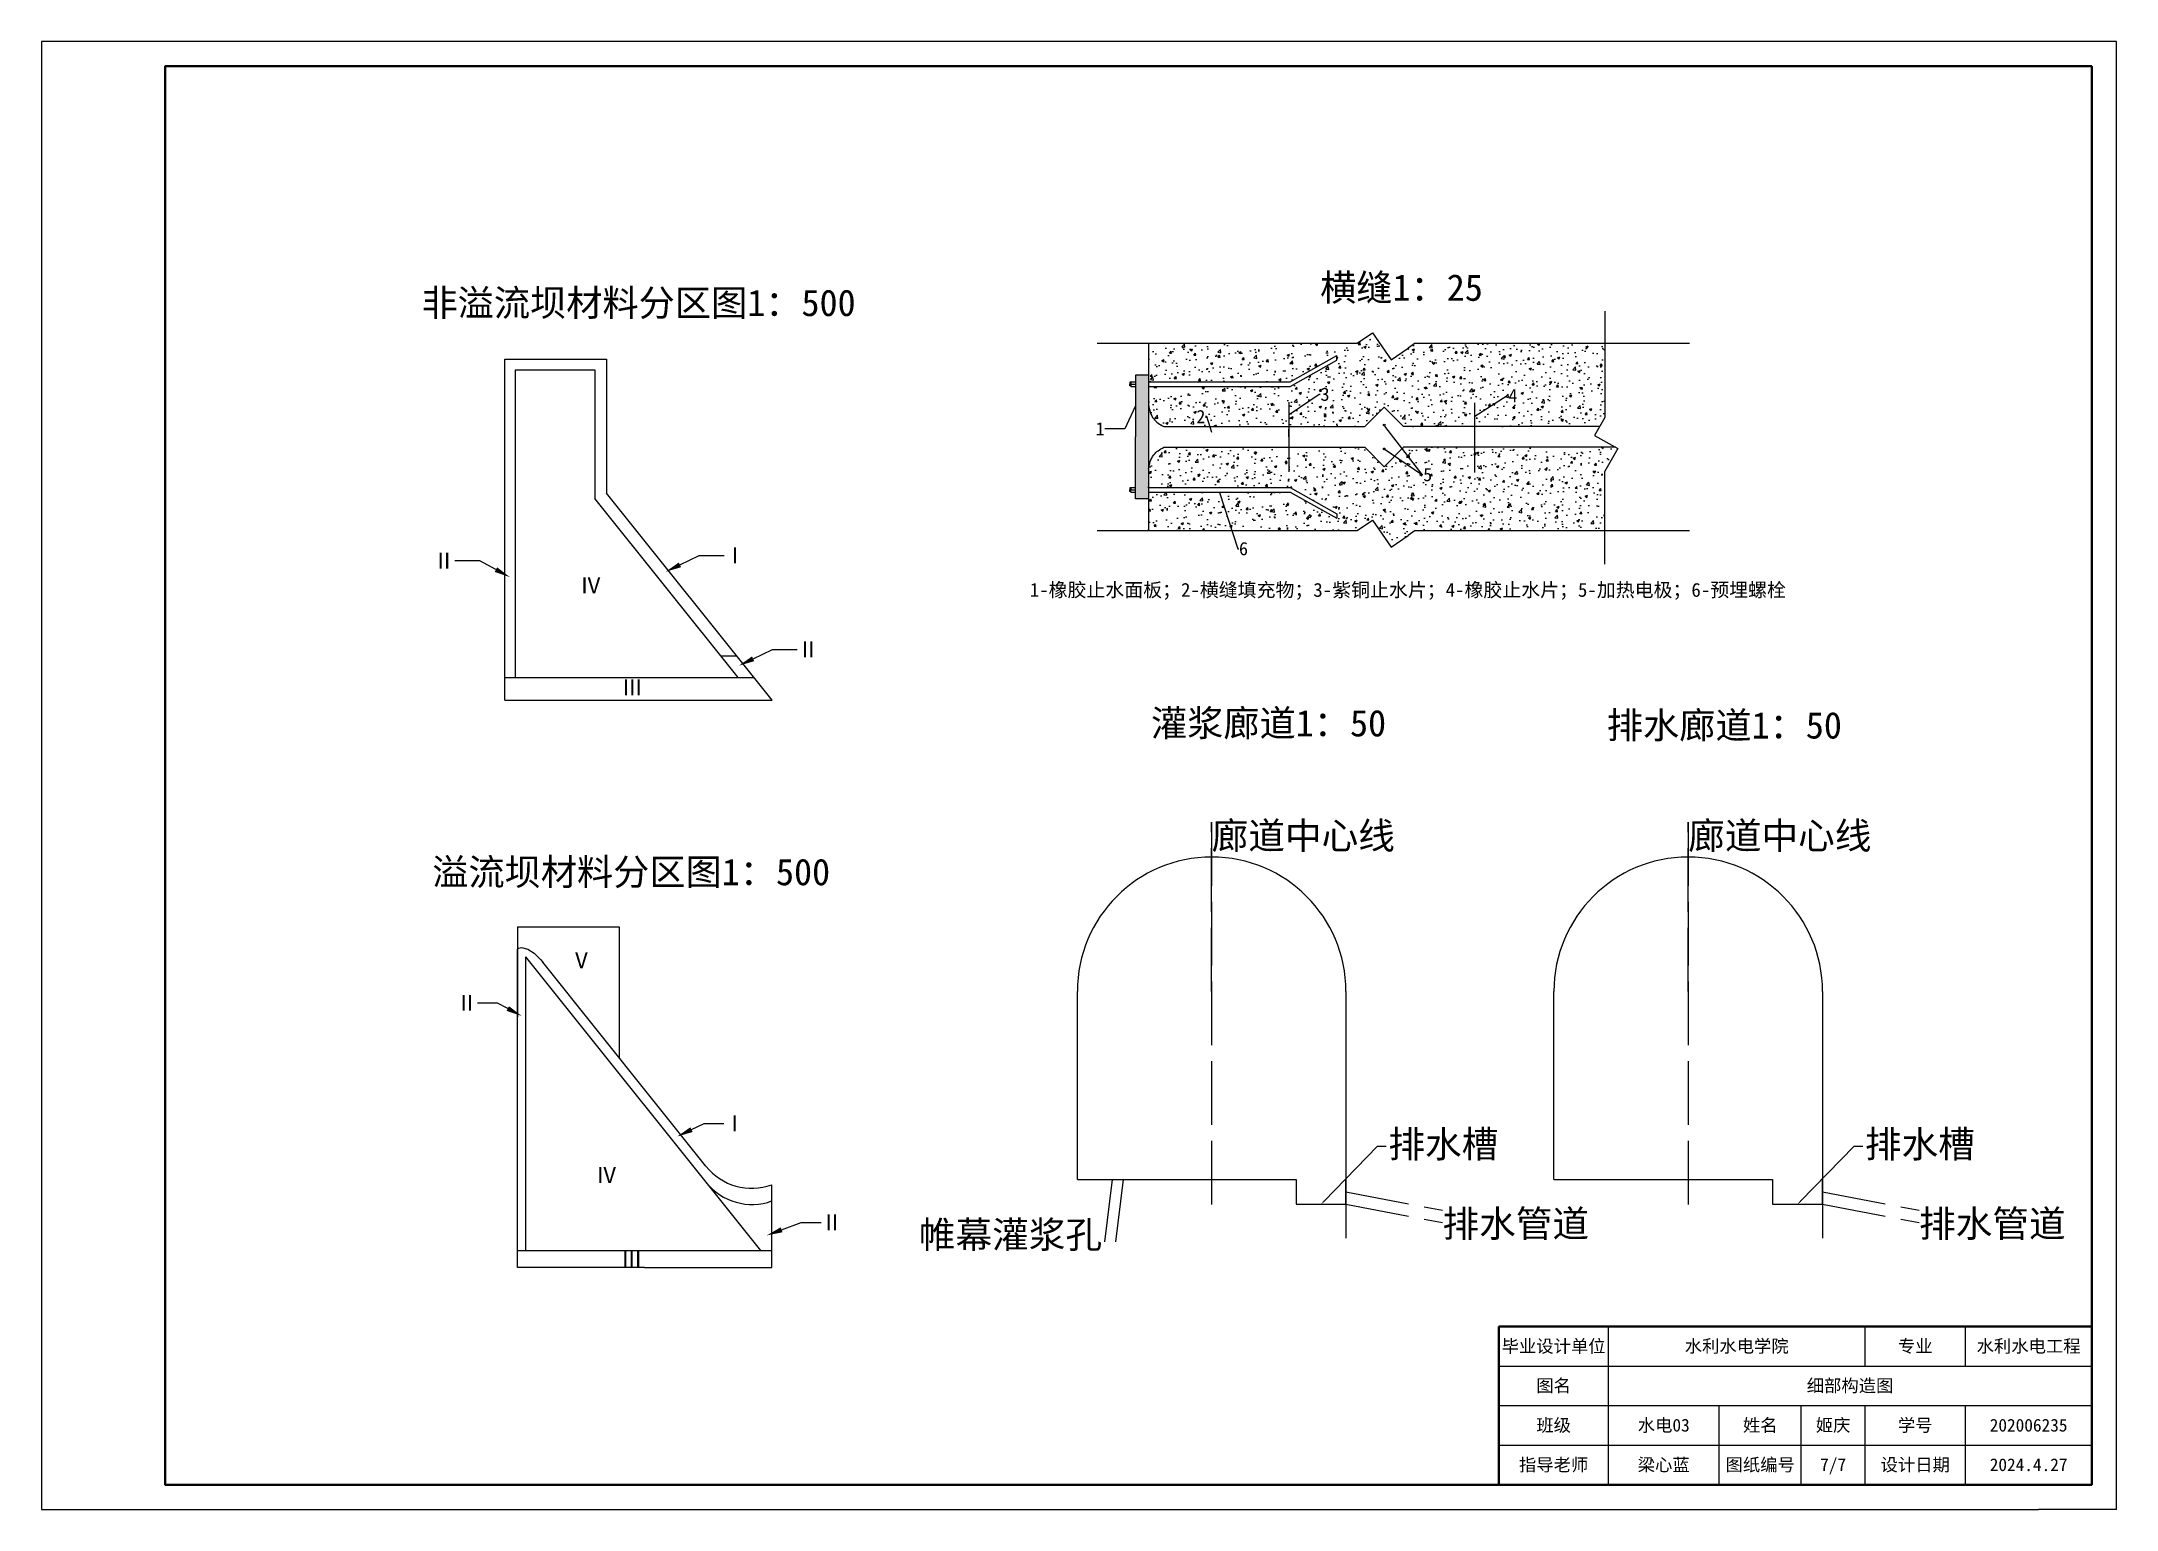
# Model space of a CAD drawing. Header units: millimetres. Extents: x 2814 to 3205, y 1556 to 1833.
import ezdxf
from ezdxf import colors
from ezdxf.entities.mleader import LeaderData, LeaderLine
from ezdxf.math import Vec2, Vec3

# ---------------------------------------------------------------- set-up
doc = ezdxf.new("R2010")
doc.units = ezdxf.units.MM
doc.linetypes.add('ACAD_ISO02W100', pattern=[15, 12, -3])
doc.styles.get("Standard").update_dxf_attribs({"font": 'simfang.ttf'})

msp = doc.modelspace()

# ---------------------------------------------------------------- hatches: boundary and pattern name
h = msp.add_hatch()
h.set_pattern_fill('AR-CONC', color=256, scale=0.025)
h.set_pattern_definition([(50, (2954.7583, 1728.9343), (4.55462, -0.39848), [0.47625, -5.23875]), (355, (2954.7583, 1728.9343), (-0.88109, 4.77642), [0.381, -4.19101]), (100.4514, (2955.138, 1728.901), (3.67353, 4.37794), [0.40475, -4.45226]), (46.1842, (2954.7583, 1730.204), (6.77698, -1.05106), [0.71437, -7.85812]), (96.6356, (2955.323, 1730.1167), (5.9351, 6.18565), [0.60713, -6.6784]), (351.184, (2954.758, 1730.204), (5.9351, 6.18565), [0.5715, -6.2865]), (21, (2955.3933, 1729.8868), (3.79036, -2.55663), [0.47625, -5.23875]), (326, (2955.3933, 1729.8868), (1.54505, 4.6047), [0.381, -4.191]), (71.4514, (2955.709, 1729.6737), (5.33541, 2.04807), [0.40475, -4.45225]), (37.5, (2954.7583, 1728.9343), (0.077215, 2.113876), [0, -4.1402, 0, -4.2545, 0, -4.206875]), (7.5, (2954.7583, 1728.9343), (1.670492, 2.504514), [0, -2.4257, 0, -4.04495, 0, -1.603375]), (327.5, (2953.3423, 1728.9343), (3.389765, -0.143219), [0, -1.5875, 0, -4.953, 0, -6.57225]), (317.5, (2952.7073, 1728.9343), (3.70323, 0.63566), [0, -2.06375, 0, -3.2893, 0, -4.66725])])
edge = h.paths.add_edge_path()
edge.add_line((3109.03, 1776.15), (3073.3, 1776.15))
edge.add_line((3073.3, 1776.15), (3071.97, 1775.23))
edge.add_line((3071.97, 1775.23), (3068.78, 1773.04))
edge.add_line((3068.78, 1773.04), (3065.28, 1778.13))
edge.add_line((3065.28, 1778.13), (3062.39, 1776.15))
edge.add_line((3062.39, 1776.15), (3023.05, 1776.15))
edge.add_line((3023.05, 1776.15), (3023.05, 1768.9))
edge.add_line((3023.05, 1768.9), (3049.78, 1768.9))
edge.add_line((3049.78, 1768.9), (3058.57, 1773.81))
edge.add_line((3058.57, 1773.81), (3058.57, 1772.96))
edge.add_line((3058.57, 1772.96), (3049.78, 1768))
edge.add_line((3049.78, 1768), (3023.05, 1768))
edge.add_line((3023.05, 1768), (3023.05, 1764.6))
edge.add_spline(control_points=[(3023.05, 1764.6), (3023.26, 1763.61), (3023.65, 1761.8), (3025.23, 1760.86), (3025.94, 1760.44)], knot_values=[0, 0, 0, 0, 115.722887, 211.046507, 211.046507, 211.046507, 211.046507], degree=3, periodic=0)
edge.add_line((3025.94, 1760.44), (3063.83, 1760.44))
edge.add_line((3063.83, 1760.44), (3067.49, 1764.1))
edge.add_line((3067.49, 1764.1), (3071.15, 1760.44))
edge.add_line((3071.15, 1760.44), (3108.08, 1760.44))
edge.add_line((3108.08, 1760.44), (3109.03, 1762.14))
edge.add_line((3109.03, 1762.14), (3109.03, 1776.15))
edge = h.paths.add_edge_path()
edge.add_line((3109.02, 1751.92), (3111.5, 1756.32))
edge.add_line((3111.5, 1756.32), (3111.05, 1756.57))
edge.add_line((3111.05, 1756.57), (3071.16, 1756.57))
edge.add_line((3071.16, 1756.57), (3067.49, 1752.9))
edge.add_line((3067.49, 1752.9), (3063.83, 1756.56))
edge.add_line((3063.83, 1756.56), (3025.94, 1756.56))
edge.add_spline(control_points=[(3025.94, 1756.56), (3025.23, 1756.14), (3023.65, 1755.21), (3023.26, 1753.4), (3023.05, 1752.4)], knot_values=[0, 0, 0, 0, 95.323619, 211.046507, 211.046507, 211.046507, 211.046507], degree=3, periodic=0)
edge.add_line((3023.05, 1752.4), (3023.05, 1749))
edge.add_line((3023.05, 1749), (3049.78, 1749))
edge.add_line((3049.78, 1749), (3058.57, 1744.04))
edge.add_line((3058.57, 1744.04), (3058.57, 1743.2))
edge.add_line((3058.57, 1743.2), (3049.78, 1748.1))
edge.add_line((3049.78, 1748.1), (3023.05, 1748.1))
edge.add_line((3023.05, 1748.1), (3023.05, 1740.86))
edge.add_line((3023.05, 1740.86), (3062.39, 1740.86))
edge.add_line((3062.39, 1740.86), (3065.28, 1742.84))
edge.add_line((3065.28, 1742.84), (3068.78, 1737.75))
edge.add_line((3068.78, 1737.75), (3071.97, 1739.94))
edge.add_line((3071.97, 1739.94), (3073.3, 1740.86))
edge.add_line((3073.3, 1740.86), (3109.02, 1740.86))
edge.add_line((3109.02, 1740.86), (3109.02, 1751.92))
h = msp.add_hatch(color=250)
h.dxf.hatch_style = 1
h.paths.add_polyline_path([(3023.05, 1749), (3020.62, 1749), (3020.62, 1748.1), (3023.05, 1748.1)])
h.paths.add_polyline_path([(3023.05, 1748.1), (3020.62, 1748.1), (3020.62, 1746.85), (3023.05, 1746.85)])
h.paths.add_polyline_path([(3023.05, 1758.5), (3020.62, 1758.5), (3020.62, 1749), (3023.05, 1749)])
h.paths.add_polyline_path([(3023.05, 1768), (3020.62, 1768), (3020.62, 1758.5), (3023.05, 1758.5)])
h.paths.add_polyline_path([(3023.05, 1768.9), (3020.62, 1768.9), (3020.62, 1768), (3023.05, 1768)])
h.paths.add_polyline_path([(3023.05, 1770.15), (3020.62, 1770.15), (3020.62, 1768.9), (3023.05, 1768.9)])

# ---------------------------------------------------------------- linework, layer by layer
for p, q in [((3205.48, 1832.98, 9204808), (2814.46, 1832.98, 9204808)), ((2814.46, 1832.98, 9204808), (2814.46, 1556.48, 9204808)), ((3205.48, 1556.48, 9204808), (3205.48, 1832.98, 9204808)), ((3109.03, 1782.17), (3109.03, 1762.14)), ((3013.4, 1776.15), (3062.39, 1776.15)), ((3023.05, 1776.15), (3023.05, 1740.86)), ((3062.39, 1776.15), (3065.28, 1778.13)), ((3065.28, 1778.13), (3068.78, 1773.04)), ((3068.78, 1773.04), (3071.97, 1775.23)), ((3073.3, 1776.15), (3071.97, 1775.23)), ((3073.3, 1776.15), (3124.99, 1776.15)), ((2901.76, 1708.94), (2901.76, 1773.16)), ((2901.76, 1773.16), (2920.96, 1773.16)), ((2901.76, 1773.16), (2903.76, 1773.16)), ((2920.96, 1773.16), (2920.96, 1747.89)), ((3049.78, 1768.9), (3058.57, 1773.81)), ((3049.78, 1768), (3058.57, 1772.96)), ((3058.57, 1772.96), (3058.57, 1773.81)), ((2903.76, 1713.16), (2903.76, 1771.16)), ((2903.76, 1771.16), (2918.76, 1771.16)), ((2918.76, 1771.16), (2918.76, 1746.89)), ((3019.75, 1768.81), (3019.54, 1768.81)), ((3019.54, 1768.81), (3019.54, 1768.45)), ((3019.54, 1768.1), (3019.54, 1768.45)), ((3019.75, 1768.1), (3019.54, 1768.1)), ((3019.75, 1768.9), (3019.75, 1768)), ((3019.75, 1768.9), (3020.62, 1768.9)), ((3019.75, 1768.45), (3020.62, 1768.45)), ((3019.75, 1768), (3020.62, 1768)), ((3023.05, 1770.15), (3020.62, 1770.15)), ((3020.62, 1770.15), (3020.62, 1758.5)), ((3023.05, 1768.9), (3049.78, 1768.9)), ((3023.05, 1768), (3049.78, 1768)), ((3049.5, 1765.07), (3049.5, 1751.93)), ((3067.49, 1764.1), (3063.83, 1760.44)), ((3067.49, 1764.1), (3071.15, 1760.44)), ((3084.5, 1764.95), (3084.5, 1751.81)), ((3025.94, 1760.44), (3063.83, 1760.44)), ((3049.5, 1758.5), (3049.5, 1759.99)), ((3108.08, 1760.44), (3071.15, 1760.44)), ((3109.03, 1762.14), (3107.14, 1758.78)), ((3020.62, 1746.85), (3020.62, 1758.5)), ((3025.94, 1756.56), (3063.83, 1756.56)), ((3063.83, 1756.56), (3067.49, 1752.9)), ((3071.15, 1756.56), (3067.49, 1752.9)), ((3067.49, 1756.25), (3074.58, 1751.4)), ((3111.05, 1756.57), (3071.15, 1756.57)), ((3107.14, 1758.78), (3111.5, 1756.32)), ((3111.5, 1756.32), (3109.02, 1751.92)), ((3109.02, 1751.92), (3109.02, 1734.55)), ((2952.13, 1708.94), (2920.96, 1747.89)), ((3019.75, 1748.9), (3019.54, 1748.9)), ((3019.54, 1748.9), (3019.54, 1748.55)), ((3019.54, 1748.2), (3019.54, 1748.55)), ((3019.75, 1748.2), (3019.54, 1748.2)), ((3019.75, 1748.1), (3019.75, 1749)), ((3019.75, 1749), (3019.75, 1748.55)), ((3019.75, 1749), (3020.62, 1749)), ((3019.75, 1748.55), (3020.62, 1748.55)), ((3019.75, 1748.1), (3020.62, 1748.1)), ((3020.62, 1748.1), (3020.62, 1749.01)), ((3023.05, 1749), (3049.78, 1749)), ((3023.05, 1748.1), (3049.78, 1748.1)), ((3049.78, 1749), (3058.57, 1744.04)), ((3049.78, 1748.1), (3058.57, 1743.2)), ((2945.75, 1713.16), (2918.76, 1746.89)), ((3023.05, 1746.85), (3020.62, 1746.85)), ((3058.57, 1744.04), (3058.57, 1743.2)), ((3013.4, 1740.86), (3062.39, 1740.86)), ((3062.39, 1740.86), (3065.28, 1742.84)), ((3065.28, 1742.84), (3068.78, 1737.75)), ((3073.3, 1740.86), (3071.97, 1739.94)), ((3073.3, 1740.86), (3124.99, 1740.86)), ((3068.78, 1737.75), (3071.97, 1739.94)), ((2942.44, 1717.3), (2945.44, 1717.3)), ((2901.76, 1713.16), (2945.75, 1713.16)), ((2945.75, 1713.16), (2948.75, 1713.16)), ((2901.76, 1708.94), (2952.13, 1708.94)), ((2904.13, 1666.24), (2923.33, 1666.24)), ((2904.13, 1666.24), (2904.13, 1661.94)), ((2923.33, 1666.24), (2923.33, 1641.54)), ((2904.13, 1661.94), (2904.13, 1649.28)), ((2904.13, 1602.04), (2904.13, 1661.93)), ((2904.13, 1661.93), (2904.13, 1649.27)), ((2905.73, 1605.24), (2905.73, 1660.57)), ((2949.99, 1605.24), (2905.73, 1660.57)), ((2939.68, 1621.12), (2908.91, 1659.59)), ((3009.66, 1618.62), (3009.66, 1654.06)), ((3060.28, 1654.06), (3060.28, 1607.57)), ((3099.46, 1618.62), (3099.46, 1654.06)), ((3150.08, 1654.06), (3150.08, 1607.57)), ((2904.13, 1602.04), (2904.13, 1649.28)), ((2904.13, 1602.04), (2904.13, 1649.27)), ((2952.08, 1602.04), (2952.08, 1617.64)), ((3009.66, 1618.62), (3050.87, 1618.62)), ((3050.87, 1618.62), (3050.87, 1613.96)), ((3060.28, 1613.96), (3060.28, 1618.62)), ((3099.46, 1618.62), (3140.67, 1618.62)), ((3140.67, 1618.62), (3140.67, 1613.96)), ((3150.08, 1613.96), (3150.08, 1618.62)), ((3050.87, 1613.96), (3060.28, 1613.96)), ((3140.67, 1613.96), (3150.08, 1613.96)), ((2904.13, 1602.04), (2904.13, 1605.24)), ((2904.13, 1605.24), (2952.08, 1605.24)), ((2904.13, 1605.24), (2905.73, 1605.24)), ((2928.09, 1602.04), (2904.13, 1602.04)), ((2928.08, 1602.04), (2904.13, 1602.04)), ((2928.08, 1602.04), (2952.08, 1602.04)), ((2928.09, 1602.04), (2952.08, 1602.04)), ((3089.11, 1590.92, 9204808), (3089.11, 1588.45, 9204808)), ((3089.11, 1590.92, 9204808), (3089.11, 1588.44, 9204808)), ((3109.72, 1561.13, 9204808), (3109.72, 1590.92, 9204808)), ((3158.1, 1583.47, 9204808), (3158.1, 1590.92, 9204808)), ((3177.01, 1583.47, 9204808), (3177.01, 1590.92, 9204808)), ((3089.11, 1583.47, 9204808), (3200.83, 1583.47, 9204808)), ((3089.11, 1576.03, 9204808), (3200.83, 1576.03, 9204808)), ((3089.11, 1576.03, 9204808), (3089.11, 1573.55, 9204808)), ((3130.6, 1561.13, 9204808), (3130.6, 1576.03, 9204808)), ((3146.07, 1561.13, 9204808), (3146.07, 1576.03, 9204808)), ((3158.1, 1561.13, 9204808), (3158.1, 1576.03, 9204808)), ((3177.01, 1561.13, 9204808), (3177.01, 1576.03, 9204808)), ((3089.11, 1568.58, 9204808), (3200.83, 1568.58, 9204808)), ((3089.11, 1568.58, 9204808), (3089.11, 1566.1, 9204808)), ((2814.46, 1556.48, 9204808), (3190.77, 1556.48, 9204808)), ((3205.48, 1556.48, 9204808), (3190.77, 1556.48, 9204808))]:
    msp.add_line(p, q)
at = {"linetype": 'ACAD_ISO02W100'}
for p, q in [((3034.97, 1654.06), (3034.97, 1685.93)), ((3034.97, 1685.93), (3034.97, 1612.72)), ((3124.77, 1654.06), (3124.77, 1685.93)), ((3124.77, 1685.93), (3124.77, 1612.72)), ((3016.24, 1618.62), (3014.75, 1606.9)), ((3018.32, 1618.62), (3016.83, 1606.9)), ((3060.28, 1616.29), (3078.47, 1612.85)), ((3150.08, 1616.29), (3168.27, 1612.85)), ((3060.28, 1613.96), (3078.47, 1610.52)), ((3150.08, 1613.96), (3168.27, 1610.52))]:
    msp.add_line(p, q, dxfattribs=at)
at = {"lineweight": 40}
for p, q in [((3089.11, 1561.13, 9204808), (3089.11, 1590.92, 9204808)), ((3089.11, 1590.92, 9204808), (3200.83, 1590.92, 9204808)), ((3089.11, 1590.92, 9204808), (3089.11, 1580.46, 9204808)), ((3089.11, 1576.03, 9204808), (3089.11, 1583.47, 9204808)), ((3089.11, 1583.47, 9204808), (3089.11, 1581, 9204808)), ((3089.11, 1568.58, 9204808), (3089.11, 1576.03, 9204808)), ((3089.11, 1561.13, 9204808), (3089.11, 1568.58, 9204808))]:
    msp.add_line(p, q, dxfattribs=at)
at = {"lineweight": 40, "elevation": 9204808}
msp.add_lwpolyline([(3200.83, 1828.33), (3200.83, 1561.13), (2837.74, 1561.13), (2837.74, 1828.33)], close=True, dxfattribs=at)
msp.add_lwpolyline([(2904.13, 1661.93, -0.136967), (2904.15, 1661.99, -0.169626), (2904.43, 1662.23, -0.088892), (2904.92, 1662.32), (2906.12, 1662.02), (2907.32, 1661.27), (2908.52, 1660.09), (2908.91, 1659.59)], format="xyb")
for centre in [(3067.49, 1760.76), (3067.49, 1756.25)]:
    msp.add_circle(centre, 0.155)
for centre, radius, start, end in [((3034.97, 1654.06), 25.31, 0, 180), ((3124.77, 1654.06), 25.31, 0, 180), ((2948.3, 1628.02), 11.04, 218.6598, 290), ((2948.34, 1624.97), 11.04, 218.6598, 290)]:
    msp.add_arc(centre, radius, start, end)
for points in [[(3023.05, 1764.6), (3023.26, 1763.61), (3023.65, 1761.8), (3025.23, 1760.86), (3025.94, 1760.44)], [(3023.05, 1752.4), (3023.26, 1753.4), (3023.65, 1755.21), (3025.23, 1756.14), (3025.94, 1756.56)]]:
    msp.add_open_spline(points, degree=3, knots=[0, 0, 0, 0, 115.722887, 211.046507, 211.046507, 211.046507, 211.046507])

# ---------------------------------------------------------------- texts
msp.add_text('1-橡胶止水面板；2-横缝填充物；3-紫铜止水片；4-橡胶止水片；5-加热电极；6-预埋螺栓', height=2.6126).set_placement((3000.69, 1728.39))
for s, width, insert, char_height, attachment_point in [('{\\fSimSun|b0|i0|c134|p2;非溢流坝材料分区图1：500}', 90.1306, (2886.07, 1786.27), 5, 1), ('{\\fSimSun|b0|i0|c134|p2;横缝1：25}', 90.1306, (3055.41, 1789.14), 5, 1), ('{\\fSimSun|b0|i0|c134|p2;Ⅳ}', 4.9677, (2915.92, 1732.05), 3, 1), ('{\\fSimSun|b0|i0|c134|p2;Ⅲ}', 4.9677, (2923.76, 1712.84), 3, 1), ('{\\fSimSun|b0|i0|c134|p2;灌浆廊道1：50}', 90.1306, (3023.54, 1707.09), 5, 1), ('{\\fSimSun|b0|i0|c134|p2;排水廊道1：50}', 90.1306, (3109.43, 1706.69), 5, 1), ('{\\fSimSun|b0|i0|c134|p2;廊道中心线}', 211.7334, (3034.97, 1685.93), 5.0625, 1), ('{\\fSimSun|b0|i0|c134|p2;廊道中心线}', 211.7334, (3124.77, 1685.93), 5.0625, 1), ('{\\fSimSun|b0|i0|c134|p2;溢流坝材料分区图1：500}', 90.1306, (2888.09, 1679.06), 5, 1), ('{\\fSimSun|b0|i0|c134|p2;Ⅴ}', 4.9677, (2914.16, 1661.43), 3, 1), ('{\\fSimSun|b0|i0|c134|p2;Ⅳ}', 4.9677, (2918.88, 1621), 3, 1), ('{\\fSimSun|b0|i0|c134|p2;帷幕灌浆孔}', 241.0918, (2979.8, 1610.77), 5.0625, 1), ('{\\fSimSun|b0|i0|c134|p2;排水管道}', 226.4681, (3078.47, 1612.85), 5.0625, 1), ('{\\fSimSun|b0|i0|c134|p2;排水管道}', 226.4681, (3168.27, 1612.85), 5.0625, 1), ('{\\fSimSun|b0|i0|c134|p2;Ⅲ}', 4.9677, (2923.65, 1605.24), 3, 1), ('{\\fSimSun|b0|i0|c134|p2;毕业设计单位}', 40.1995, (3099.41, 1588.44, 9204808), 2.394, 2), ('{\\fSimSun|b0|i0|c134|p2;水利水电学院}', 36.376, (3133.91, 1588.45, 9204808), 2.394, 2), ('{\\fSimSun|b0|i0|c134|p2;专业}', 14.215, (3167.55, 1588.45, 9204808), 2.394, 2), ('{\\fSimSun|b0|i0|c134|p2;水利水电工程}', 36.1334, (3188.92, 1588.45, 9204808), 2.394, 2), ('{\\fSimSun|b0|i0|c134|p2;图名}', 15.5, (3099.41, 1581, 9204808), 2.394, 2), ('{\\fSimSun|b0|i0|c134|p2;细部构造图}', 68.5, (3155.27, 1581, 9204808), 2.394, 2), ('{\\fSimSun|b0|i0|c134|p2;班级}', 15.5, (3099.41, 1573.55, 9204808), 2.394, 2), ('{\\fSimSun|b0|i0|c134|p2;水电}03', 15.7, (3120.16, 1573.55, 9204808), 2.394, 2), ('{\\fSimSun|b0|i0|c134|p2;姓名}', 11.63, (3138.34, 1573.55, 9204808), 2.394, 2), ('{\\fSimSun|b0|i0|c134|p2;姬庆}', 9.046, (3152.08, 1573.55, 9204808), 2.394, 2), ('{\\fSimSun|b0|i0|c134|p2;学号}', 14.215, (3167.55, 1573.55, 9204808), 2.394, 2), ('202006235', 17.909, (3188.92, 1573.55, 9204808), 2.394, 2), ('{\\fSimSun|b0|i0|c134|p2;指导老师}', 15.5, (3099.41, 1566.1, 9204808), 2.394, 2), ('{\\fSimSun|b0|i0|c134|p2;梁心蓝}', 15.7, (3120.16, 1566.1, 9204808), 2.394, 2), ('{\\fSimSun|b0|i0|c134|p2;图纸编号}', 25.5801, (3138.34, 1566.1, 9204808), 2.394, 2), ('7/7', 9.046, (3152.08, 1566.1, 9204808), 2.394, 2), ('{\\fSimSun|b0|i0|c134|p2;设计日期}', 14.215, (3167.55, 1566.1, 9204808), 2.394, 2), ('2024.4.27', 17.909, (3188.92, 1566.1, 9204808), 2.394, 2)]:
    msp.add_mtext_dynamic_manual_height_columns(s, width=width, gutter_width=12.5, heights=[0], dxfattribs=dict(insert=insert, char_height=char_height, attachment_point=attachment_point))

# ---------------------------------------------------------------- leaders
ml = msp.add_multileader_mtext('Standard')
ml.set_content('3', color=256)
ml.set_leader_properties()
ml.build(insert=Vec2(0, 0))
ml.multileader.update_dxf_attribs({"arrow_head_size": 0.1})
ctx = ml.context
ctx.base_point, ctx.char_height, ctx.arrow_head_size, ctx.landing_gap_size, ctx.plane_origin = Vec3(3055.43, 1766.53), 2.5, 0.1, 0.05, Vec3(3049.5, 1762.68)
notes = []
notes.append((ctx, [(0, (1, 1, 0), (3055.23, 1766.53), (1, 0), 0.2, [(0, [(3049.5, 1762.68)], 0, [])])]))
ctx.mtext.insert, ctx.mtext.flow_direction = Vec3(3055.48, 1767.8), 5
ml = msp.add_multileader_mtext('Standard')
ml.set_content('4', color=256)
ml.set_leader_properties()
ml.build(insert=Vec2(0, 0))
ml.multileader.update_dxf_attribs({"arrow_head_size": 0.1})
ctx = ml.context
ctx.base_point, ctx.char_height, ctx.arrow_head_size, ctx.landing_gap_size, ctx.plane_origin = Vec3(3090.85, 1766.29), 2.5, 0.1, 0.05, Vec3(3084.5, 1762.34)
notes.append((ctx, [(0, (1, 1, 0), (3090.65, 1766.29), (1, 0), 0.2, [(0, [(3084.5, 1762.34)], 0, [])])]))
ctx.mtext.insert, ctx.mtext.flow_direction = Vec3(3090.9, 1767.54), 5
ml = msp.add_multileader_mtext('Standard')
ml.set_content('1', color=256)
ml.set_leader_properties()
ml.build(insert=Vec2(0, 0))
ml.multileader.update_dxf_attribs({"arrow_head_size": 0.1})
ctx = ml.context
ctx.base_point, ctx.char_height, ctx.arrow_head_size, ctx.landing_gap_size, ctx.plane_origin = Vec3(3013.72, 1760.04), 2.5, 0.1, 0.05, Vec3(3020.62, 1764.33)
ctx.text_align_type = 2
notes.append((ctx, [(0, (1, 1, 0), (3018.58, 1760.04), (-1, 0), 3.72, [(0, [(3020.62, 1764.33)], 0, [])])]))
ctx.mtext.insert, ctx.mtext.alignment, ctx.mtext.flow_direction = Vec3(3014.81, 1761.29), 3, 5
ml = msp.add_multileader_mtext('Standard')
ml.set_content('2', color=256)
ml.set_leader_properties()
ml.build(insert=Vec2(0, 0))
ml.multileader.update_dxf_attribs({"arrow_head_size": 0.1})
ctx = ml.context
ctx.base_point, ctx.char_height, ctx.arrow_head_size, ctx.landing_gap_size, ctx.plane_origin = Vec3(3032.32, 1762.34), 2.5, 0.1, 0.05, Vec3(3035.06, 1759.24)
ctx.text_align_type = 2
notes.append((ctx, [(0, (1, 1, 0), (3034.03, 1762.34), (-1, 0), 0.2, [(0, [(3035.06, 1759.24)], 0, [])])]))
ctx.mtext.insert, ctx.mtext.alignment, ctx.mtext.flow_direction = Vec3(3033.78, 1763.59), 3, 5
ml = msp.add_multileader_mtext('Standard')
ml.set_content('5', color=256)
ml.set_leader_properties()
ml.build(insert=Vec2(0, 0))
ml.multileader.update_dxf_attribs({"arrow_head_size": 0.1})
ctx = ml.context
ctx.base_point, ctx.char_height, ctx.arrow_head_size, ctx.landing_gap_size, ctx.plane_origin = Vec3(3074.78, 1751.4), 2.5, 0.1, 0.05, Vec3(3067.51, 1760.6)
notes.append((ctx, [(0, (1, 1, 0), (3074.58, 1751.4), (1, 0), 0.2, [(0, [(3067.51, 1760.6)], 0, [])])]))
ctx.mtext.insert, ctx.mtext.flow_direction = Vec3(3074.83, 1752.67), 5
ml = msp.add_multileader_mtext('Standard')
ml.set_content('6', color=256)
ml.set_leader_properties()
ml.build(insert=Vec2(0, 0))
ml.multileader.update_dxf_attribs({"arrow_head_size": 0.1})
ctx = ml.context
ctx.base_point, ctx.char_height, ctx.arrow_head_size, ctx.landing_gap_size, ctx.plane_origin = Vec3(3040.07, 1737.45), 2.5, 0.1, 0.05, Vec3(3036.41, 1748.1)
notes.append((ctx, [(0, (1, 1, 0), (3039.87, 1737.45), (1, 0), 0.2, [(0, [(3036.41, 1748.1)], 0, [])])]))
ctx.mtext.insert, ctx.mtext.flow_direction = Vec3(3040.12, 1738.71), 5
ml = msp.add_multileader_mtext('Standard')
ml.set_content('{\\fSimSun|b0|i0|c134|p2;Ⅱ} ', color=256)
ml.set_leader_properties()
ml.build(insert=Vec2(0, 0))
ml.multileader.update_dxf_attribs({"arrow_head_size": 3})
ctx = ml.context
ctx.base_point, ctx.char_height, ctx.arrow_head_size, ctx.landing_gap_size, ctx.plane_origin = Vec3(2889.85, 1735.16), 3, 3, 0, Vec3(2902.73, 1732.09)
ctx.text_align_type = 2
notes.append((ctx, [(1, (1, 1, 0), (2897.03, 1735.16), (-1, 0), 4.68, [(0, [(2902.73, 1732.09)], 0, [])])]))
ctx.mtext.insert, ctx.mtext.alignment, ctx.mtext.flow_direction = Vec3(2892.35, 1736.69), 3, 5
ml = msp.add_multileader_mtext('Standard')
ml.set_content('{\\fSimSun|b0|i0|c134|p2;Ⅰ} ', color=256)
ml.set_leader_properties()
ml.build(insert=Vec2(0, 0))
ml.multileader.update_dxf_attribs({"arrow_head_size": 3})
ctx = ml.context
ctx.base_point, ctx.char_height, ctx.arrow_head_size, ctx.landing_gap_size, ctx.plane_origin = Vec3(2943.08, 1736.16), 3, 3, 0, Vec3(2932.06, 1733.1)
notes.append((ctx, [(0, (1, 1, 0), (2938.4, 1736.16), (1, 0), 4.68, [(0, [(2932.06, 1733.1)], 0, [])])]))
ctx.mtext.insert, ctx.mtext.flow_direction = Vec3(2943.08, 1737.71), 5
ml = msp.add_multileader_mtext('Standard')
ml.set_content('{\\fSimSun|b0|i0|c134|p2;Ⅱ} ', color=256)
ml.set_leader_properties()
ml.build(insert=Vec2(0, 0))
ml.multileader.update_dxf_attribs({"arrow_head_size": 3})
ctx = ml.context
ctx.base_point, ctx.char_height, ctx.arrow_head_size, ctx.landing_gap_size, ctx.plane_origin = Vec3(2956.89, 1718.47), 3, 3, 0, Vec3(2945.86, 1715.41)
notes.append((ctx, [(0, (1, 1, 0), (2952.2, 1718.47), (1, 0), 4.68, [(0, [(2945.86, 1715.41)], 0, [])])]))
ctx.mtext.insert, ctx.mtext.flow_direction = Vec3(2956.89, 1720.01), 5
ml = msp.add_multileader_mtext('Standard')
ml.set_content('{\\fSimSun|b0|i0|c134|p2;Ⅱ} ', color=256)
ml.set_leader_properties()
ml.build(insert=Vec2(0, 0))
ml.multileader.update_dxf_attribs({"arrow_head_size": 3})
ctx = ml.context
ctx.base_point, ctx.char_height, ctx.arrow_head_size, ctx.landing_gap_size, ctx.plane_origin = Vec3(2894.16, 1651.87), 3, 3, 0, Vec3(2904.97, 1649.42)
ctx.text_align_type = 2
notes.append((ctx, [(1, (1, 1, 0), (2900.4, 1651.87), (-1, 0), 3.75, [(0, [(2904.97, 1649.42)], 0, [])])]))
ctx.mtext.insert, ctx.mtext.alignment, ctx.mtext.flow_direction = Vec3(2896.66, 1653.41), 3, 5
ml = msp.add_multileader_mtext('Standard')
ml.set_content('{\\fSimSun|b0|i0|c134|p2;Ⅰ} ', color=256)
ml.set_leader_properties()
ml.build(insert=Vec2(0, 0))
ml.multileader.update_dxf_attribs({"arrow_head_size": 3})
ctx = ml.context
ctx.base_point, ctx.char_height, ctx.arrow_head_size, ctx.landing_gap_size, ctx.plane_origin = Vec3(2943.06, 1629.17), 3, 3, 0, Vec3(2934.24, 1626.72)
notes.append((ctx, [(0, (1, 1, 0), (2939.31, 1629.17), (1, 0), 3.75, [(0, [(2934.24, 1626.72)], 0, [])])]))
ctx.mtext.insert, ctx.mtext.flow_direction = Vec3(2943.06, 1630.71), 5
ml = msp.add_multileader_mtext('Standard')
ml.set_content('{\\fSimSun|b0|i0|c134|p2;排水槽}', color=256)
ml.set_leader_properties()
ml.build(insert=Vec2(0, 0))
ml.multileader.update_dxf_attribs({"arrow_head_size": 0.81})
ctx = ml.context
ctx.base_point, ctx.char_height, ctx.arrow_head_size, ctx.landing_gap_size, ctx.plane_origin = Vec3(3067.86, 1624.92), 5.0625, 0.81, 0.405, Vec3(3055.58, 1613.96)
notes.append((ctx, [(0, (1, 1, 0), (3066.24, 1624.92), (1, 0), 1.62, [(0, [(3055.58, 1613.96)], 0, [])])]))
ctx.mtext.insert, ctx.mtext.flow_direction = Vec3(3068.27, 1627.82), 5
ml = msp.add_multileader_mtext('Standard')
ml.set_content('{\\fSimSun|b0|i0|c134|p2;排水槽}', color=256)
ml.set_leader_properties()
ml.build(insert=Vec2(0, 0))
ml.multileader.update_dxf_attribs({"arrow_head_size": 0.81})
ctx = ml.context
ctx.base_point, ctx.char_height, ctx.arrow_head_size, ctx.landing_gap_size, ctx.plane_origin = Vec3(3157.66, 1624.92), 5.0625, 0.81, 0.405, Vec3(3145.38, 1613.96)
notes.append((ctx, [(0, (1, 1, 0), (3156.04, 1624.92), (1, 0), 1.62, [(0, [(3145.38, 1613.96)], 0, [])])]))
ctx.mtext.insert, ctx.mtext.flow_direction = Vec3(3158.07, 1627.82), 5
ml = msp.add_multileader_mtext('Standard')
ml.set_content('{\\fSimSun|b0|i0|c134|p2;Ⅱ} ', color=256)
ml.set_leader_properties()
ml.build(insert=Vec2(0, 0))
ml.multileader.update_dxf_attribs({"arrow_head_size": 3})
ctx = ml.context
ctx.base_point, ctx.char_height, ctx.arrow_head_size, ctx.landing_gap_size, ctx.plane_origin = Vec3(2961.36, 1610.55), 3, 3, 0, Vec3(2952.54, 1608.1)
notes.append((ctx, [(0, (1, 1, 0), (2957.61, 1610.55), (1, 0), 3.75, [(0, [(2951.12, 1608.1)], 0, [])])]))
ctx.mtext.insert, ctx.mtext.flow_direction = Vec3(2961.36, 1612.08), 5
for ctx, leaders in notes:
    for number, flags, end, landing, length, lines in leaders:
        leader = LeaderData()
        leader.index, (leader.has_last_leader_line, leader.has_dogleg_vector, leader.attachment_direction) = number, flags
        leader.last_leader_point, leader.dogleg_vector, leader.dogleg_length = Vec3(end), Vec3(landing), length
        for number, points, colour, breaks in lines:
            line = LeaderLine()
            line.index, line.vertices, line.color, line.breaks = number, Vec3.list(points), colors.encode_raw_color(colour), breaks
            leader.lines.append(line)
        ctx.leaders.append(leader)

doc.saveas('drawing.dxf')
